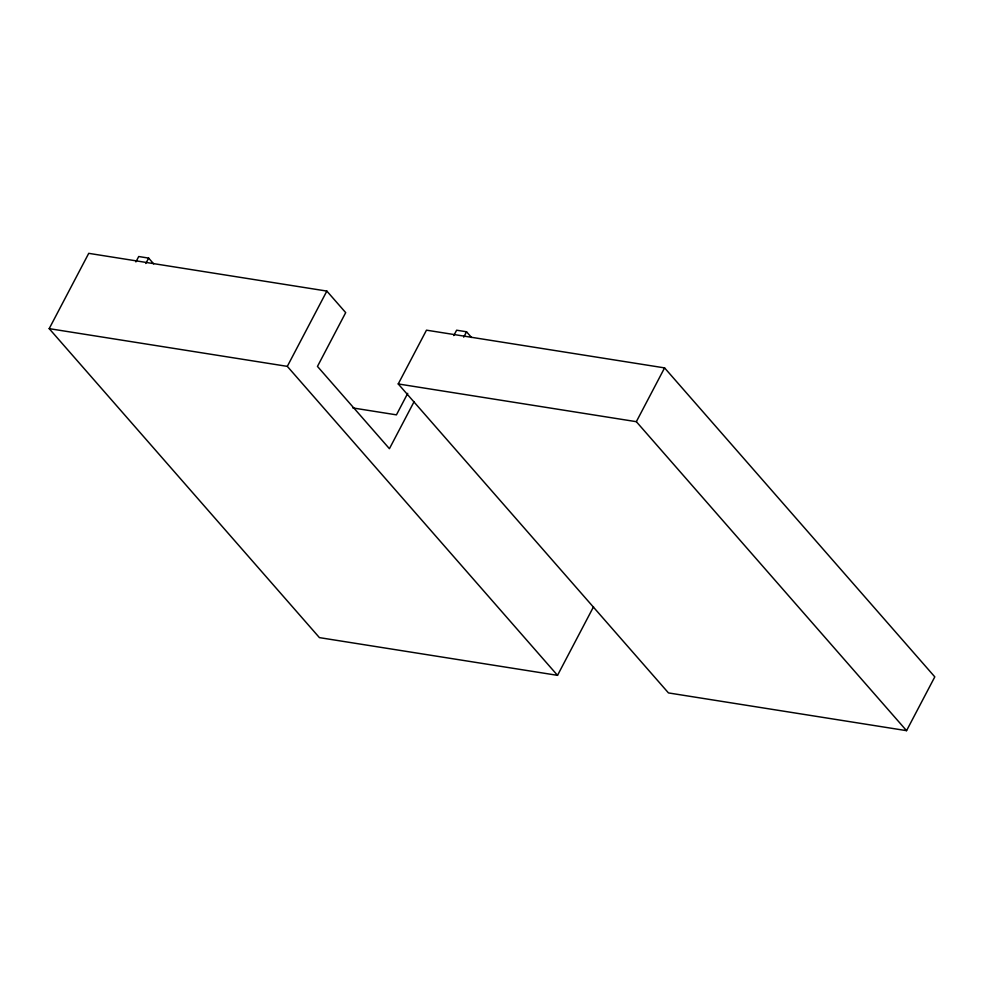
<?xml version="1.0" encoding="UTF-8"?>
<svg xmlns="http://www.w3.org/2000/svg" width="984" height="984" viewBox="0 0 984 984"><rect width="100%" height="100%" fill="white"/><g stroke="black" fill="none" stroke-linecap="round" stroke-linejoin="round"><path stroke-width="1.48" d="M593.537 606.771L557.522 675.344L319.419 637.62L49.2 328.644L88.732 253.343L326.848 291.079L345.692 312.629L317.463 366.417L389.418 448.692L414.116 401.632M135.903 261.904L138.719 256.529L148.645 258.103L153.701 263.884M145.816 263.478L148.645 258.103M557.522 675.344L287.316 366.368L326.848 291.079M398.237 383.944L426.478 330.169L664.581 367.893L934.8 676.869L906.559 730.657L668.456 692.921L398.237 383.944L636.341 421.681L906.559 730.657M407.733 393.329L396.441 414.854L352.838 407.942M453.796 335.581L456.625 330.206L466.539 331.78L471.533 337.487M463.722 337.155L466.539 331.78M636.341 421.681L664.581 367.893M49.2 328.644L287.316 366.368"/></g></svg>
